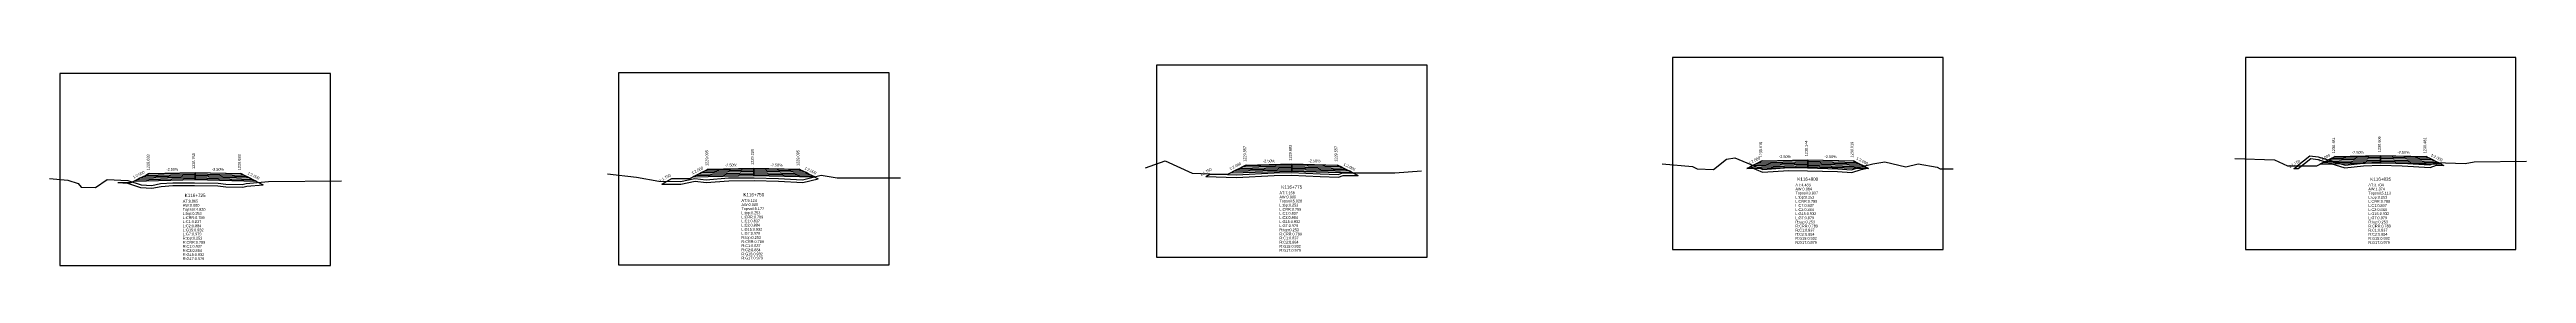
# Model space of a CAD drawing. Extents: x -7 to 78429, y 1189 to 1262.
# Drawn here: x 73869.6 to 74141.4, y 1218.6 to 1241.3 of the extents above; entities that cross this region are included whole.
import ezdxf
from ezdxf.enums import TextEntityAlignment as Align

# ---------------------------------------------------------------- set-up
doc = ezdxf.new("R2010")
doc.units = 0

msp = doc.modelspace()

# ---------------------------------------------------------------- linework, layer by layer
at = {"layer": 'A4_BORDER', "color": 7}
for points in [[(73870.738, 1218.553), (73900.438, 1218.553), (73900.438, 1239.553), (73870.738, 1239.553), (73870.738, 1218.553)], [(73932.049, 1218.628), (73961.749, 1218.628), (73961.749, 1239.628), (73932.049, 1239.628), (73932.049, 1218.628)], [(73991.089, 1219.467), (74020.789, 1219.467), (74020.789, 1240.467), (73991.089, 1240.467), (73991.089, 1219.467)], [(74047.715, 1220.334), (74077.415, 1220.334), (74077.415, 1241.334), (74047.715, 1241.334), (74047.715, 1220.334)], [(74110.591, 1220.333), (74140.291, 1220.333), (74140.291, 1241.333), (74110.591, 1241.333), (74110.591, 1220.333)]]:
    msp.add_lwpolyline(points, dxfattribs=at)
at = {"layer": 'CLEAR_GROUND', "color": 8}
for points in [[(74056.22, 1229.346), (74057.589, 1228.781), (74060.484, 1228.973), (74062.549, 1228.936), (74065.85, 1228.855), (74067.389, 1228.723), (74068.448, 1229.062), (74069.142, 1229.231)], [(74115.92, 1229.183), (74116.401, 1229.186), (74117.771, 1230.258), (74118.537, 1230.162), (74121.51, 1229.248), (74123.553, 1229.473), (74125.419, 1229.532), (74127.798, 1229.452), (74130.871, 1229.278), (74131.562, 1229.546), (74132.378, 1229.512)], [(73877.12, 1227.633), (73878.152, 1227.584), (73879.594, 1227.11), (73880.855, 1227.027), (73881.847, 1227.225), (73883.159, 1227.316), (73885.52, 1227.31), (73888.088, 1227.29), (73888.95, 1227.168), (73890.809, 1227.118), (73891.255, 1227.257), (73893.048, 1227.403)], [(73936.82, 1227.478), (73938.878, 1227.47), (73940.456, 1227.79), (73941.686, 1227.632), (73944.147, 1227.843), (73946.928, 1227.854), (73949.6, 1227.793), (73952.273, 1227.65), (73953.972, 1228.059)], [(73996.52, 1228.317), (73999.862, 1228.185), (74004.019, 1228.399), (74005.921, 1228.432), (74009.057, 1228.296), (74011.079, 1228.225), (74011.586, 1228.416), (74013.228, 1228.413)]]:
    msp.add_lwpolyline(points, dxfattribs=at)
at = {"layer": 'DESIGN_ROAD_TRIMMED', "color": 1}
for points in [[(73877.12, 1227.633), (73878.588, 1227.633), (73880.588, 1228.633), (73880.588, 1228.633), (73880.483, 1228.58), (73880.483, 1228.58), (73880.167, 1228.422), (73880.167, 1228.422), (73879.851, 1228.265), (73879.851, 1228.265), (73879.535, 1228.107), (73879.535, 1228.107), (73879.22, 1227.949), (73879.22, 1227.949), (73878.904, 1227.791), (73885.588, 1227.958), (73885.588, 1228.108), (73885.588, 1228.108), (73885.588, 1228.258), (73885.588, 1228.258), (73885.588, 1228.408), (73885.588, 1228.408), (73885.588, 1228.558), (73885.588, 1228.558), (73885.588, 1228.708), (73885.588, 1228.708), (73885.588, 1228.758), (73885.588, 1228.758), (73885.588, 1228.758), (73885.588, 1228.758), (73885.588, 1228.758), (73885.588, 1228.708), (73885.588, 1228.708), (73885.588, 1228.558), (73885.588, 1228.558), (73885.588, 1228.408), (73885.588, 1228.408), (73885.588, 1228.258), (73885.588, 1228.258), (73885.588, 1228.108), (73885.588, 1228.108), (73885.588, 1227.958), (73892.272, 1227.791), (73891.956, 1227.949), (73891.956, 1227.949), (73891.641, 1228.107), (73891.641, 1228.107), (73891.325, 1228.265), (73891.325, 1228.265), (73891.009, 1228.422), (73891.009, 1228.422), (73890.693, 1228.58), (73890.693, 1228.58), (73890.588, 1228.633), (73890.588, 1228.633), (73893.048, 1227.403)], [(73936.82, 1227.478), (73937.899, 1228.095), (73939.899, 1228.095), (73941.899, 1229.095), (73941.899, 1229.095), (73941.794, 1229.042), (73941.794, 1229.042), (73941.478, 1228.884), (73941.478, 1228.884), (73941.163, 1228.727), (73941.163, 1228.727), (73940.847, 1228.569), (73940.847, 1228.569), (73940.531, 1228.411), (73940.531, 1228.411), (73940.215, 1228.253), (73946.899, 1228.42), (73946.899, 1228.57), (73946.899, 1228.57), (73946.899, 1228.72), (73946.899, 1228.72), (73946.899, 1228.87), (73946.899, 1228.87), (73946.899, 1229.02), (73946.899, 1229.02), (73946.899, 1229.17), (73946.899, 1229.17), (73946.899, 1229.22), (73946.899, 1229.22), (73946.899, 1229.22), (73946.899, 1229.22), (73946.899, 1229.22), (73946.899, 1229.17), (73946.899, 1229.17), (73946.899, 1229.02), (73946.899, 1229.02), (73946.899, 1228.87), (73946.899, 1228.87), (73946.899, 1228.72), (73946.899, 1228.72), (73946.899, 1228.57), (73946.899, 1228.57), (73946.899, 1228.42), (73953.584, 1228.253), (73953.268, 1228.411), (73953.268, 1228.411), (73952.952, 1228.569), (73952.952, 1228.569), (73952.636, 1228.727), (73952.636, 1228.727), (73952.32, 1228.884), (73952.32, 1228.884), (73952.005, 1229.042), (73952.005, 1229.042), (73951.899, 1229.095), (73951.899, 1229.095), (73953.972, 1228.059)], [(73996.52, 1228.317), (73996.939, 1228.557), (73998.939, 1228.557), (74000.939, 1229.557), (74000.939, 1229.557), (74000.834, 1229.504), (74000.834, 1229.504), (74000.518, 1229.346), (74000.518, 1229.346), (74000.202, 1229.189), (74000.202, 1229.189), (73999.887, 1229.031), (73999.887, 1229.031), (73999.571, 1228.873), (73999.571, 1228.873), (73999.255, 1228.715), (74005.939, 1228.882), (74005.939, 1229.032), (74005.939, 1229.032), (74005.939, 1229.182), (74005.939, 1229.182), (74005.939, 1229.332), (74005.939, 1229.332), (74005.939, 1229.482), (74005.939, 1229.482), (74005.939, 1229.632), (74005.939, 1229.632), (74005.939, 1229.682), (74005.939, 1229.682), (74005.939, 1229.682), (74005.939, 1229.682), (74005.939, 1229.682), (74005.939, 1229.632), (74005.939, 1229.632), (74005.939, 1229.482), (74005.939, 1229.482), (74005.939, 1229.332), (74005.939, 1229.332), (74005.939, 1229.182), (74005.939, 1229.182), (74005.939, 1229.032), (74005.939, 1229.032), (74005.939, 1228.882), (74012.624, 1228.715), (74012.308, 1228.873), (74012.308, 1228.873), (74011.992, 1229.031), (74011.992, 1229.031), (74011.676, 1229.189), (74011.676, 1229.189), (74011.36, 1229.346), (74011.36, 1229.346), (74011.045, 1229.504), (74011.045, 1229.504), (74010.939, 1229.557), (74010.939, 1229.557), (74013.228, 1228.413)], [(74056.22, 1229.346), (74057.565, 1230.019), (74057.565, 1230.019), (74057.46, 1229.966), (74057.46, 1229.966), (74057.144, 1229.808), (74057.144, 1229.808), (74056.829, 1229.651), (74056.829, 1229.651), (74056.513, 1229.493), (74056.513, 1229.493), (74056.197, 1229.335), (74056.197, 1229.335), (74055.881, 1229.177), (74062.565, 1229.344), (74062.565, 1229.494), (74062.565, 1229.494), (74062.565, 1229.644), (74062.565, 1229.644), (74062.565, 1229.794), (74062.565, 1229.794), (74062.565, 1229.944), (74062.565, 1229.944), (74062.565, 1230.094), (74062.565, 1230.094), (74062.565, 1230.144), (74062.565, 1230.144), (74062.565, 1230.144), (74062.565, 1230.144), (74062.565, 1230.144), (74062.565, 1230.094), (74062.565, 1230.094), (74062.565, 1229.944), (74062.565, 1229.944), (74062.565, 1229.794), (74062.565, 1229.794), (74062.565, 1229.644), (74062.565, 1229.644), (74062.565, 1229.494), (74062.565, 1229.494), (74062.565, 1229.344), (74069.25, 1229.177), (74068.934, 1229.335), (74068.934, 1229.335), (74068.618, 1229.493), (74068.618, 1229.493), (74068.302, 1229.651), (74068.302, 1229.651), (74067.986, 1229.808), (74067.986, 1229.808), (74067.671, 1229.966), (74067.671, 1229.966), (74067.565, 1230.019), (74067.565, 1230.019), (74069.142, 1229.231)], [(74115.92, 1229.183), (74116.441, 1229.481), (74118.441, 1229.481), (74120.441, 1230.481), (74120.441, 1230.481), (74120.336, 1230.428), (74120.336, 1230.428), (74120.02, 1230.27), (74120.02, 1230.27), (74119.704, 1230.113), (74119.704, 1230.113), (74119.388, 1229.955), (74119.388, 1229.955), (74119.073, 1229.797), (74119.073, 1229.797), (74118.757, 1229.639), (74125.441, 1229.806), (74125.441, 1229.956), (74125.441, 1229.956), (74125.441, 1230.106), (74125.441, 1230.106), (74125.441, 1230.256), (74125.441, 1230.256), (74125.441, 1230.406), (74125.441, 1230.406), (74125.441, 1230.556), (74125.441, 1230.556), (74125.441, 1230.606), (74125.441, 1230.606), (74125.441, 1230.606), (74125.441, 1230.606), (74125.441, 1230.606), (74125.441, 1230.556), (74125.441, 1230.556), (74125.441, 1230.406), (74125.441, 1230.406), (74125.441, 1230.256), (74125.441, 1230.256), (74125.441, 1230.106), (74125.441, 1230.106), (74125.441, 1229.956), (74125.441, 1229.956), (74125.441, 1229.806), (74132.125, 1229.639), (74131.809, 1229.797), (74131.809, 1229.797), (74131.494, 1229.955), (74131.494, 1229.955), (74131.178, 1230.113), (74131.178, 1230.113), (74130.862, 1230.27), (74130.862, 1230.27), (74130.546, 1230.428), (74130.546, 1230.428), (74130.441, 1230.481), (74130.441, 1230.481), (74132.378, 1229.512)]]:
    msp.add_lwpolyline(points, dxfattribs=at)
at = {"layer": 'FINISHED_ROAD', "color": 2}
for points in [[(73878.588, 1227.633), (73880.588, 1228.633), (73880.588, 1228.633), (73885.588, 1228.758), (73890.588, 1228.633), (73890.588, 1228.633)], [(73937.899, 1228.095), (73939.899, 1228.095), (73941.899, 1229.095), (73941.899, 1229.095), (73946.899, 1229.22), (73951.899, 1229.095), (73951.899, 1229.095)], [(73996.939, 1228.557), (73998.939, 1228.557), (74000.939, 1229.557), (74000.939, 1229.557), (74005.939, 1229.682), (74010.939, 1229.557), (74010.939, 1229.557)], [(74057.565, 1230.019), (74057.565, 1230.019), (74062.565, 1230.144), (74067.565, 1230.019), (74067.565, 1230.019)], [(74116.441, 1229.481), (74118.441, 1229.481), (74120.441, 1230.481), (74120.441, 1230.481), (74125.441, 1230.606), (74130.441, 1230.481), (74130.441, 1230.481)]]:
    msp.add_lwpolyline(points, dxfattribs=at)
at = {"layer": 'LAYER_0', "color": 4}
for points in [[(73880.588, 1228.633), (73880.483, 1228.58), (73885.588, 1228.708), (73885.588, 1228.758)], [(73941.899, 1229.095), (73941.794, 1229.042), (73946.899, 1229.17), (73946.899, 1229.22)], [(74000.939, 1229.557), (74000.834, 1229.504), (74005.939, 1229.632), (74005.939, 1229.682)], [(74057.565, 1230.019), (74057.46, 1229.966), (74062.565, 1230.094), (74062.565, 1230.144)], [(74120.441, 1230.481), (74120.336, 1230.428), (74125.441, 1230.556), (74125.441, 1230.606)]]:
    msp.add_lwpolyline(points, dxfattribs=at)
at = {"layer": 'LAYER_1', "color": 4}
for points in [[(73880.483, 1228.58), (73880.167, 1228.422), (73885.588, 1228.558), (73885.588, 1228.708)], [(73941.794, 1229.042), (73941.478, 1228.884), (73946.899, 1229.02), (73946.899, 1229.17)], [(74000.834, 1229.504), (74000.518, 1229.346), (74005.939, 1229.482), (74005.939, 1229.632)], [(74057.46, 1229.966), (74057.144, 1229.808), (74062.565, 1229.944), (74062.565, 1230.094)], [(74120.336, 1230.428), (74120.02, 1230.27), (74125.441, 1230.406), (74125.441, 1230.556)]]:
    msp.add_lwpolyline(points, dxfattribs=at)
at = {"layer": 'LAYER_10', "color": 6}
for points in [[(73952.952, 1228.569), (73953.268, 1228.411), (73946.899, 1228.57), (73946.899, 1228.72)], [(74011.992, 1229.031), (74012.308, 1228.873), (74005.939, 1229.032), (74005.939, 1229.182)], [(74068.618, 1229.493), (74068.934, 1229.335), (74062.565, 1229.494), (74062.565, 1229.644)], [(74131.494, 1229.955), (74131.809, 1229.797), (74125.441, 1229.956), (74125.441, 1230.106)], [(73891.641, 1228.107), (73891.956, 1227.949), (73885.588, 1228.108), (73885.588, 1228.258)]]:
    msp.add_lwpolyline(points, dxfattribs=at)
at = {"layer": 'LAYER_11', "color": 6}
for points in [[(74012.308, 1228.873), (74012.624, 1228.715), (74005.939, 1228.882), (74005.939, 1229.032)], [(74068.934, 1229.335), (74069.25, 1229.177), (74062.565, 1229.344), (74062.565, 1229.494)], [(74131.809, 1229.797), (74132.125, 1229.639), (74125.441, 1229.806), (74125.441, 1229.956)], [(73891.956, 1227.949), (73892.272, 1227.791), (73885.588, 1227.958), (73885.588, 1228.108)], [(73953.268, 1228.411), (73953.584, 1228.253), (73946.899, 1228.42), (73946.899, 1228.57)]]:
    msp.add_lwpolyline(points, dxfattribs=at)
at = {"layer": 'LAYER_2', "color": 4}
for points in [[(73941.478, 1228.884), (73941.163, 1228.727), (73946.899, 1228.87), (73946.899, 1229.02)], [(74000.518, 1229.346), (74000.202, 1229.189), (74005.939, 1229.332), (74005.939, 1229.482)], [(74057.144, 1229.808), (74056.829, 1229.651), (74062.565, 1229.794), (74062.565, 1229.944)], [(74120.02, 1230.27), (74119.704, 1230.113), (74125.441, 1230.256), (74125.441, 1230.406)], [(73880.167, 1228.422), (73879.851, 1228.265), (73885.588, 1228.408), (73885.588, 1228.558)]]:
    msp.add_lwpolyline(points, dxfattribs=at)
at = {"layer": 'LAYER_3', "color": 4}
for points in [[(73941.163, 1228.727), (73940.847, 1228.569), (73946.899, 1228.72), (73946.899, 1228.87)], [(74000.202, 1229.189), (73999.887, 1229.031), (74005.939, 1229.182), (74005.939, 1229.332)], [(74056.829, 1229.651), (74056.513, 1229.493), (74062.565, 1229.644), (74062.565, 1229.794)], [(74119.704, 1230.113), (74119.388, 1229.955), (74125.441, 1230.106), (74125.441, 1230.256)], [(73879.851, 1228.265), (73879.535, 1228.107), (73885.588, 1228.258), (73885.588, 1228.408)]]:
    msp.add_lwpolyline(points, dxfattribs=at)
at = {"layer": 'LAYER_4', "color": 4}
for points in [[(73940.847, 1228.569), (73940.531, 1228.411), (73946.899, 1228.57), (73946.899, 1228.72)], [(73999.887, 1229.031), (73999.571, 1228.873), (74005.939, 1229.032), (74005.939, 1229.182)], [(74056.513, 1229.493), (74056.197, 1229.335), (74062.565, 1229.494), (74062.565, 1229.644)], [(74119.388, 1229.955), (74119.073, 1229.797), (74125.441, 1229.956), (74125.441, 1230.106)], [(73879.535, 1228.107), (73879.22, 1227.949), (73885.588, 1228.108), (73885.588, 1228.258)]]:
    msp.add_lwpolyline(points, dxfattribs=at)
at = {"layer": 'LAYER_5', "color": 4}
for points in [[(73999.571, 1228.873), (73999.255, 1228.715), (74005.939, 1228.882), (74005.939, 1229.032)], [(74056.197, 1229.335), (74055.881, 1229.177), (74062.565, 1229.344), (74062.565, 1229.494)], [(74119.073, 1229.797), (74118.757, 1229.639), (74125.441, 1229.806), (74125.441, 1229.956)], [(73879.22, 1227.949), (73878.904, 1227.791), (73885.588, 1227.958), (73885.588, 1228.108)], [(73940.531, 1228.411), (73940.215, 1228.253), (73946.899, 1228.42), (73946.899, 1228.57)]]:
    msp.add_lwpolyline(points, dxfattribs=at)
at = {"layer": 'LAYER_6', "color": 6}
for points in [[(73890.588, 1228.633), (73890.693, 1228.58), (73885.588, 1228.708), (73885.588, 1228.758)], [(73951.899, 1229.095), (73952.005, 1229.042), (73946.899, 1229.17), (73946.899, 1229.22)], [(74010.939, 1229.557), (74011.045, 1229.504), (74005.939, 1229.632), (74005.939, 1229.682)], [(74067.565, 1230.019), (74067.671, 1229.966), (74062.565, 1230.094), (74062.565, 1230.144)], [(74130.441, 1230.481), (74130.546, 1230.428), (74125.441, 1230.556), (74125.441, 1230.606)]]:
    msp.add_lwpolyline(points, dxfattribs=at)
at = {"layer": 'LAYER_7', "color": 6}
for points in [[(73890.693, 1228.58), (73891.009, 1228.422), (73885.588, 1228.558), (73885.588, 1228.708)], [(73952.005, 1229.042), (73952.32, 1228.884), (73946.899, 1229.02), (73946.899, 1229.17)], [(74011.045, 1229.504), (74011.36, 1229.346), (74005.939, 1229.482), (74005.939, 1229.632)], [(74067.671, 1229.966), (74067.986, 1229.808), (74062.565, 1229.944), (74062.565, 1230.094)], [(74130.546, 1230.428), (74130.862, 1230.27), (74125.441, 1230.406), (74125.441, 1230.556)]]:
    msp.add_lwpolyline(points, dxfattribs=at)
at = {"layer": 'LAYER_8', "color": 6}
for points in [[(73952.32, 1228.884), (73952.636, 1228.727), (73946.899, 1228.87), (73946.899, 1229.02)], [(74011.36, 1229.346), (74011.676, 1229.189), (74005.939, 1229.332), (74005.939, 1229.482)], [(74067.986, 1229.808), (74068.302, 1229.651), (74062.565, 1229.794), (74062.565, 1229.944)], [(74130.862, 1230.27), (74131.178, 1230.113), (74125.441, 1230.256), (74125.441, 1230.406)], [(73891.009, 1228.422), (73891.325, 1228.265), (73885.588, 1228.408), (73885.588, 1228.558)]]:
    msp.add_lwpolyline(points, dxfattribs=at)
at = {"layer": 'LAYER_9', "color": 6}
for points in [[(73952.636, 1228.727), (73952.952, 1228.569), (73946.899, 1228.72), (73946.899, 1228.87)], [(74011.676, 1229.189), (74011.992, 1229.031), (74005.939, 1229.182), (74005.939, 1229.332)], [(74068.302, 1229.651), (74068.618, 1229.493), (74062.565, 1229.644), (74062.565, 1229.794)], [(74131.178, 1230.113), (74131.494, 1229.955), (74125.441, 1230.106), (74125.441, 1230.256)], [(73891.325, 1228.265), (73891.641, 1228.107), (73885.588, 1228.258), (73885.588, 1228.408)]]:
    msp.add_lwpolyline(points, dxfattribs=at)
at = {"layer": 'NATURAL_GROUND', "color": 3}
for points in [[(73989.903, 1229.247), (73992.03, 1230.014), (73995.014, 1228.677), (73999.86, 1228.486), (74004.008, 1228.698), (74005.925, 1228.732), (74009.068, 1228.596), (74011.029, 1228.527), (74011.531, 1228.716), (74017.248, 1228.705), (74020.175, 1228.913)], [(74046.573, 1229.683), (74049.931, 1229.405), (74050.415, 1229.147), (74052.231, 1229.063), (74053.635, 1230.211), (74054.555, 1230.359), (74057.639, 1229.084), (74060.476, 1229.273), (74062.555, 1229.236), (74065.866, 1229.155), (74067.354, 1229.027), (74068.366, 1229.351), (74069.717, 1229.679), (74071.041, 1229.92), (74073.316, 1229.347), (74074.675, 1229.691), (74076.764, 1229.309), (74077.096, 1229.153), (74078.543, 1229.159)], [(74109.433, 1230.287), (74113.799, 1230.117), (74115.2, 1229.479), (74116.297, 1229.486), (74117.684, 1230.571), (74118.6, 1230.457), (74121.539, 1229.553), (74123.532, 1229.773), (74125.419, 1229.832), (74127.812, 1229.752), (74130.823, 1229.581), (74131.512, 1229.849), (74134.713, 1229.716), (74135.709, 1229.918), (74141.443, 1229.985)], [(73869.613, 1228.081), (73871.639, 1227.9), (73872.743, 1227.531), (73873.1, 1227.131), (73874.666, 1227.107), (73875.949, 1227.989), (73878.207, 1227.881), (73879.652, 1227.407), (73880.835, 1227.329), (73881.807, 1227.523), (73883.149, 1227.616), (73885.522, 1227.61), (73888.11, 1227.59), (73888.975, 1227.467), (73890.767, 1227.419), (73891.197, 1227.553), (73893.627, 1227.751), (73901.656, 1227.836)], [(73930.836, 1228.582), (73934.024, 1228.215), (73936.47, 1227.78), (73938.848, 1227.77), (73940.445, 1228.094), (73941.692, 1227.933), (73944.133, 1228.143), (73946.93, 1228.154), (73949.611, 1228.093), (73952.245, 1227.952), (73954.299, 1228.446), (73956.042, 1228.151), (73962.993, 1228.166)]]:
    msp.add_lwpolyline(points, dxfattribs=at)
at = {"layer": 'STRUCTURE_LEFT', "color": 4}
for points in [[(73880.588, 1228.633), (73880.483, 1228.58), (73880.483, 1228.58), (73880.167, 1228.422), (73880.167, 1228.422), (73879.851, 1228.265), (73879.851, 1228.265), (73879.535, 1228.107), (73879.535, 1228.107), (73879.22, 1227.949), (73879.22, 1227.949), (73878.904, 1227.791), (73885.588, 1227.958), (73885.588, 1228.108), (73885.588, 1228.108), (73885.588, 1228.258), (73885.588, 1228.258), (73885.588, 1228.408), (73885.588, 1228.408), (73885.588, 1228.558), (73885.588, 1228.558), (73885.588, 1228.708), (73885.588, 1228.708), (73885.588, 1228.758), (73885.588, 1228.758)], [(73941.899, 1229.095), (73941.794, 1229.042), (73941.794, 1229.042), (73941.478, 1228.884), (73941.478, 1228.884), (73941.163, 1228.727), (73941.163, 1228.727), (73940.847, 1228.569), (73940.847, 1228.569), (73940.531, 1228.411), (73940.531, 1228.411), (73940.215, 1228.253), (73946.899, 1228.42), (73946.899, 1228.57), (73946.899, 1228.57), (73946.899, 1228.72), (73946.899, 1228.72), (73946.899, 1228.87), (73946.899, 1228.87), (73946.899, 1229.02), (73946.899, 1229.02), (73946.899, 1229.17), (73946.899, 1229.17), (73946.899, 1229.22), (73946.899, 1229.22)], [(74000.939, 1229.557), (74000.834, 1229.504), (74000.834, 1229.504), (74000.518, 1229.346), (74000.518, 1229.346), (74000.202, 1229.189), (74000.202, 1229.189), (73999.887, 1229.031), (73999.887, 1229.031), (73999.571, 1228.873), (73999.571, 1228.873), (73999.255, 1228.715), (74005.939, 1228.882), (74005.939, 1229.032), (74005.939, 1229.032), (74005.939, 1229.182), (74005.939, 1229.182), (74005.939, 1229.332), (74005.939, 1229.332), (74005.939, 1229.482), (74005.939, 1229.482), (74005.939, 1229.632), (74005.939, 1229.632), (74005.939, 1229.682), (74005.939, 1229.682)], [(74057.565, 1230.019), (74057.46, 1229.966), (74057.46, 1229.966), (74057.144, 1229.808), (74057.144, 1229.808), (74056.829, 1229.651), (74056.829, 1229.651), (74056.513, 1229.493), (74056.513, 1229.493), (74056.197, 1229.335), (74056.197, 1229.335), (74055.881, 1229.177), (74062.565, 1229.344), (74062.565, 1229.494), (74062.565, 1229.494), (74062.565, 1229.644), (74062.565, 1229.644), (74062.565, 1229.794), (74062.565, 1229.794), (74062.565, 1229.944), (74062.565, 1229.944), (74062.565, 1230.094), (74062.565, 1230.094), (74062.565, 1230.144), (74062.565, 1230.144)], [(74120.441, 1230.481), (74120.336, 1230.428), (74120.336, 1230.428), (74120.02, 1230.27), (74120.02, 1230.27), (74119.704, 1230.113), (74119.704, 1230.113), (74119.388, 1229.955), (74119.388, 1229.955), (74119.073, 1229.797), (74119.073, 1229.797), (74118.757, 1229.639), (74125.441, 1229.806), (74125.441, 1229.956), (74125.441, 1229.956), (74125.441, 1230.106), (74125.441, 1230.106), (74125.441, 1230.256), (74125.441, 1230.256), (74125.441, 1230.406), (74125.441, 1230.406), (74125.441, 1230.556), (74125.441, 1230.556), (74125.441, 1230.606), (74125.441, 1230.606)]]:
    msp.add_lwpolyline(points, dxfattribs=at)
at = {"layer": 'STRUCTURE_RIGHT', "color": 6}
for points in [[(73885.588, 1228.758), (73885.588, 1228.758), (73885.588, 1228.708), (73885.588, 1228.708), (73885.588, 1228.558), (73885.588, 1228.558), (73885.588, 1228.408), (73885.588, 1228.408), (73885.588, 1228.258), (73885.588, 1228.258), (73885.588, 1228.108), (73885.588, 1228.108), (73885.588, 1227.958), (73892.272, 1227.791), (73891.956, 1227.949), (73891.956, 1227.949), (73891.641, 1228.107), (73891.641, 1228.107), (73891.325, 1228.265), (73891.325, 1228.265), (73891.009, 1228.422), (73891.009, 1228.422), (73890.693, 1228.58), (73890.693, 1228.58), (73890.588, 1228.633)], [(73946.899, 1229.22), (73946.899, 1229.22), (73946.899, 1229.17), (73946.899, 1229.17), (73946.899, 1229.02), (73946.899, 1229.02), (73946.899, 1228.87), (73946.899, 1228.87), (73946.899, 1228.72), (73946.899, 1228.72), (73946.899, 1228.57), (73946.899, 1228.57), (73946.899, 1228.42), (73953.584, 1228.253), (73953.268, 1228.411), (73953.268, 1228.411), (73952.952, 1228.569), (73952.952, 1228.569), (73952.636, 1228.727), (73952.636, 1228.727), (73952.32, 1228.884), (73952.32, 1228.884), (73952.005, 1229.042), (73952.005, 1229.042), (73951.899, 1229.095)], [(74005.939, 1229.682), (74005.939, 1229.682), (74005.939, 1229.632), (74005.939, 1229.632), (74005.939, 1229.482), (74005.939, 1229.482), (74005.939, 1229.332), (74005.939, 1229.332), (74005.939, 1229.182), (74005.939, 1229.182), (74005.939, 1229.032), (74005.939, 1229.032), (74005.939, 1228.882), (74012.624, 1228.715), (74012.308, 1228.873), (74012.308, 1228.873), (74011.992, 1229.031), (74011.992, 1229.031), (74011.676, 1229.189), (74011.676, 1229.189), (74011.36, 1229.346), (74011.36, 1229.346), (74011.045, 1229.504), (74011.045, 1229.504), (74010.939, 1229.557)], [(74062.565, 1230.144), (74062.565, 1230.144), (74062.565, 1230.094), (74062.565, 1230.094), (74062.565, 1229.944), (74062.565, 1229.944), (74062.565, 1229.794), (74062.565, 1229.794), (74062.565, 1229.644), (74062.565, 1229.644), (74062.565, 1229.494), (74062.565, 1229.494), (74062.565, 1229.344), (74069.25, 1229.177), (74068.934, 1229.335), (74068.934, 1229.335), (74068.618, 1229.493), (74068.618, 1229.493), (74068.302, 1229.651), (74068.302, 1229.651), (74067.986, 1229.808), (74067.986, 1229.808), (74067.671, 1229.966), (74067.671, 1229.966), (74067.565, 1230.019)], [(74125.441, 1230.606), (74125.441, 1230.606), (74125.441, 1230.556), (74125.441, 1230.556), (74125.441, 1230.406), (74125.441, 1230.406), (74125.441, 1230.256), (74125.441, 1230.256), (74125.441, 1230.106), (74125.441, 1230.106), (74125.441, 1229.956), (74125.441, 1229.956), (74125.441, 1229.806), (74132.125, 1229.639), (74131.809, 1229.797), (74131.809, 1229.797), (74131.494, 1229.955), (74131.494, 1229.955), (74131.178, 1230.113), (74131.178, 1230.113), (74130.862, 1230.27), (74130.862, 1230.27), (74130.546, 1230.428), (74130.546, 1230.428), (74130.441, 1230.481)]]:
    msp.add_lwpolyline(points, dxfattribs=at)

# ---------------------------------------------------------------- texts
at = {"layer": 'INFO_TEXT'}
for s, p in [('AT:7.158', (74004.589, 1226.367)), ('AW:0.000', (74004.589, 1225.917)), ('AT:4.483', (74061.215, 1227.234)), ('AW:0.064', (74061.215, 1226.784)), ('Topsoil:3.937', (74061.215, 1226.334)), ('L:top:0.253', (74061.215, 1225.884)), ('AT:3.704', (74124.091, 1227.233)), ('AW:1.374', (74124.091, 1226.783)), ('Topsoil:5.113', (74124.091, 1226.333)), ('L:top:0.253', (74124.091, 1225.883)), ('AT:8.965', (73884.238, 1225.453)), ('AW:0.000', (73884.238, 1225.003)), ('Topsoil:4.820', (73884.238, 1224.553)), ('L:top:0.253', (73884.238, 1224.103)), ('L:CRR:0.789', (73884.238, 1223.653)), ('L:C1:0.837', (73884.238, 1223.203)), ('AT:9.124', (73945.549, 1225.528)), ('AW:0.000', (73945.549, 1225.078)), ('Topsoil:5.177', (73945.549, 1224.628)), ('L:top:0.253', (73945.549, 1224.178)), ('L:CRR:0.789', (73945.549, 1223.728)), ('L:C1:0.837', (73945.549, 1223.278)), ('Topsoil:5.026', (74004.589, 1225.467)), ('L:top:0.253', (74004.589, 1225.017)), ('L:CRR:0.789', (74004.589, 1224.567)), ('L:C1:0.837', (74004.589, 1224.117)), ('L:C2:0.884', (74004.589, 1223.667)), ('L:G15:0.932', (74004.589, 1223.217)), ('L:CRR:0.789', (74061.215, 1225.434)), ('L:C1:0.837', (74061.215, 1224.984)), ('L:C2:0.884', (74061.215, 1224.534)), ('L:G15:0.932', (74061.215, 1224.084)), ('L:G7:0.979', (74061.215, 1223.634)), ('R:top:0.253', (74061.215, 1223.184)), ('L:CRR:0.789', (74124.091, 1225.433)), ('L:C1:0.837', (74124.091, 1224.983)), ('L:C2:0.884', (74124.091, 1224.533)), ('L:G15:0.932', (74124.091, 1224.083)), ('L:G7:0.979', (74124.091, 1223.633)), ('R:top:0.253', (74124.091, 1223.183)), ('L:C2:0.884', (73884.238, 1222.753)), ('L:G15:0.932', (73884.238, 1222.303)), ('L:G7:0.979', (73884.238, 1221.853)), ('R:top:0.253', (73884.238, 1221.403)), ('R:CRR:0.789', (73884.238, 1220.953)), ('R:C1:0.837', (73884.238, 1220.503)), ('L:C2:0.884', (73945.549, 1222.828)), ('L:G15:0.932', (73945.549, 1222.378)), ('L:G7:0.979', (73945.549, 1221.928)), ('R:top:0.253', (73945.549, 1221.478)), ('R:CRR:0.789', (73945.549, 1221.028)), ('R:C1:0.837', (73945.549, 1220.578)), ('L:G7:0.979', (74004.589, 1222.767)), ('R:top:0.253', (74004.589, 1222.317)), ('R:CRR:0.789', (74004.589, 1221.867)), ('R:C1:0.837', (74004.589, 1221.417)), ('R:C2:0.884', (74004.589, 1220.967)), ('R:G15:0.932', (74004.589, 1220.517)), ('R:CRR:0.789', (74061.215, 1222.734)), ('R:C1:0.837', (74061.215, 1222.284)), ('R:C2:0.884', (74061.215, 1221.834)), ('R:G15:0.932', (74061.215, 1221.384)), ('R:G17:0.979', (74061.215, 1220.934)), ('R:CRR:0.789', (74124.091, 1222.733)), ('R:C1:0.837', (74124.091, 1222.283)), ('R:C2:0.884', (74124.091, 1221.833)), ('R:G15:0.932', (74124.091, 1221.383)), ('R:G17:0.979', (74124.091, 1220.933)), ('R:C2:0.884', (73884.238, 1220.053)), ('R:G15:0.932', (73884.238, 1219.603)), ('R:G17:0.979', (73884.238, 1219.153)), ('R:C2:0.884', (73945.549, 1220.128)), ('R:G15:0.932', (73945.549, 1219.678)), ('R:G17:0.979', (73945.549, 1219.228)), ('R:G17:0.979', (74004.589, 1220.067))]:
    msp.add_text(s, height=0.3, dxfattribs=at).set_placement(p)
at = {"layer": 'LEFT_TEXT_H'}
for s, p in [('1229.557', (74000.939, 1229.917)), ('1230.019', (74057.565, 1230.379)), ('1230.481', (74120.441, 1230.841)), ('1228.633', (73880.588, 1228.993)), ('1229.095', (73941.899, 1229.455))]:
    msp.add_text(s, height=0.3, rotation=90, dxfattribs=at).set_placement(p)
at = {"layer": 'POINT_TEXT_H'}
for s, p in [('1229.682', (74005.939, 1230.042)), ('1230.144', (74062.565, 1230.504)), ('1230.606', (74125.441, 1230.966)), ('1228.758', (73885.588, 1229.118)), ('1229.220', (73946.899, 1229.58))]:
    msp.add_text(s, height=0.3, rotation=90, dxfattribs=at).set_placement(p)
at = {"layer": 'RIGHT_TEXT_H'}
for s, p in [('1229.557', (74010.939, 1229.917)), ('1230.019', (74067.565, 1230.379)), ('1230.481', (74130.441, 1230.841)), ('1228.633', (73890.588, 1228.993)), ('1229.095', (73951.899, 1229.455))]:
    msp.add_text(s, height=0.3, rotation=90, dxfattribs=at).set_placement(p)
at = {"layer": 'SLOPE_left'}
for s, rotation, p in [('1:2.000', 26.565, (73879.507, 1228.294)), ('1:2.000', 26.565, (73940.819, 1228.756)), ('1:1.750', 29.745, (73996.64, 1228.593)), ('1:2.000', 26.565, (73999.859, 1229.218)), ('1:2.000', 26.565, (74056.812, 1229.844)), ('1:1.750', 29.745, (74116.091, 1229.488)), ('1:2.000', 26.565, (74119.36, 1230.142)), ('1:1.750', 29.745, (73937.27, 1227.943))]:
    msp.add_text(s, height=0.3, rotation=rotation, dxfattribs=at).set_placement(p, align=Align.BOTTOM_CENTER)
at = {"layer": 'SLOPE_right'}
for p in [(73891.899, 1228.179), (73953.016, 1228.738), (74012.164, 1229.146), (74068.434, 1229.786), (74131.49, 1230.158)]:
    msp.add_text('1:2.000', height=0.3, rotation=-26.565, dxfattribs=at).set_placement(p, align=Align.BOTTOM_CENTER)
at = {"layer": 'SLOPE_TEXT'}
for p in [(73883.088, 1228.936), (73888.088, 1228.936), (73944.399, 1229.398), (73949.399, 1229.398), (74003.439, 1229.86), (74008.439, 1229.86), (74060.065, 1230.322), (74065.065, 1230.322), (74122.941, 1230.784), (74127.941, 1230.784)]:
    msp.add_text('-2.50%', height=0.3, dxfattribs=at).set_placement(p, align=Align.CENTER)
at = {"layer": 'STATION_TITLE'}
for s, p in [('K116+725', (73885.588, 1226.053)), ('K116+750', (73946.899, 1226.128)), ('K116+775', (74005.939, 1226.967)), ('K116+800', (74062.565, 1227.834)), ('K116+825', (74125.441, 1227.833))]:
    msp.add_text(s, height=0.36, dxfattribs=at).set_placement(p, align=Align.CENTER)

doc.saveas('drawing.dxf')
